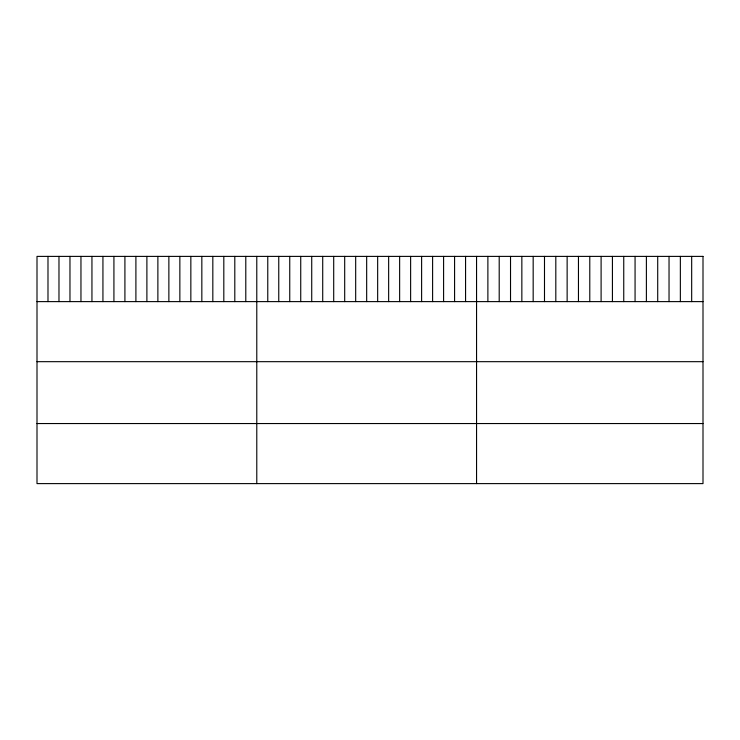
<?xml version="1.0" encoding="UTF-8"?>
<svg xmlns="http://www.w3.org/2000/svg" width="740" height="740" viewBox="0 0 740 740"><rect width="100%" height="100%" fill="white"/><g stroke="black" fill="none" stroke-linecap="round" stroke-linejoin="round"><path stroke-width="1.11" d="M37 301.615L703 301.615M37 361.675L703 361.675M37 423.548L703 423.548M691.678 256.392L691.678 301.615M680.356 256.392L680.356 301.615M669.034 256.392L669.034 301.615M657.712 256.392L657.712 301.615M646.39 256.392L646.39 301.615M635.068 256.392L635.068 301.615M623.746 256.392L623.746 301.615M612.424 256.392L612.424 301.615M601.102 256.392L601.102 301.615M589.78 256.392L589.78 301.615M578.458 256.392L578.458 301.615M567.136 256.392L567.136 301.615M555.814 256.392L555.814 301.615M544.492 256.392L544.492 301.615M533.17 256.392L533.17 301.615M521.848 256.392L521.848 301.615M510.526 256.392L510.526 301.615M499.204 256.392L499.204 301.615M487.882 256.392L487.882 301.615M476.56 256.392L476.56 483.609M465.571 256.392L465.571 301.615M454.582 256.392L454.582 301.615M443.593 256.392L443.593 301.615M432.604 256.392L432.604 301.615M421.615 256.392L421.615 301.615M410.626 256.392L410.626 301.615M399.637 256.392L399.637 301.615M388.648 256.392L388.648 301.615M377.659 256.392L377.659 301.615M366.67 256.392L366.67 301.615M355.681 256.392L355.681 301.615M344.692 256.392L344.692 301.615M333.703 256.392L333.703 301.615M322.714 256.392L322.714 301.615M311.725 256.392L311.725 301.615M300.736 256.392L300.736 301.615M289.747 256.392L289.747 301.615M278.758 256.392L278.758 301.615M267.769 256.392L267.769 301.615M256.78 256.392L256.78 483.609M245.791 256.392L245.791 301.615M234.802 256.392L234.802 301.615M223.813 256.392L223.813 301.615M212.824 256.392L212.824 301.615M201.835 256.392L201.835 301.615M190.846 256.392L190.846 301.615M179.857 256.392L179.857 301.615M168.868 256.392L168.868 301.615M157.879 256.392L157.879 301.615M146.89 256.392L146.89 301.615M135.901 256.392L135.901 301.615M124.912 256.392L124.912 301.615M113.923 256.392L113.923 301.615M102.934 256.392L102.934 301.615M91.945 256.392L91.945 301.615M80.956 256.392L80.956 301.615M69.967 256.392L69.967 301.615M58.978 256.392L58.978 301.615M47.989 256.392L47.989 301.615M703 256.392L37 256.392L37 483.609L703 483.609L703 256.392"/></g></svg>
